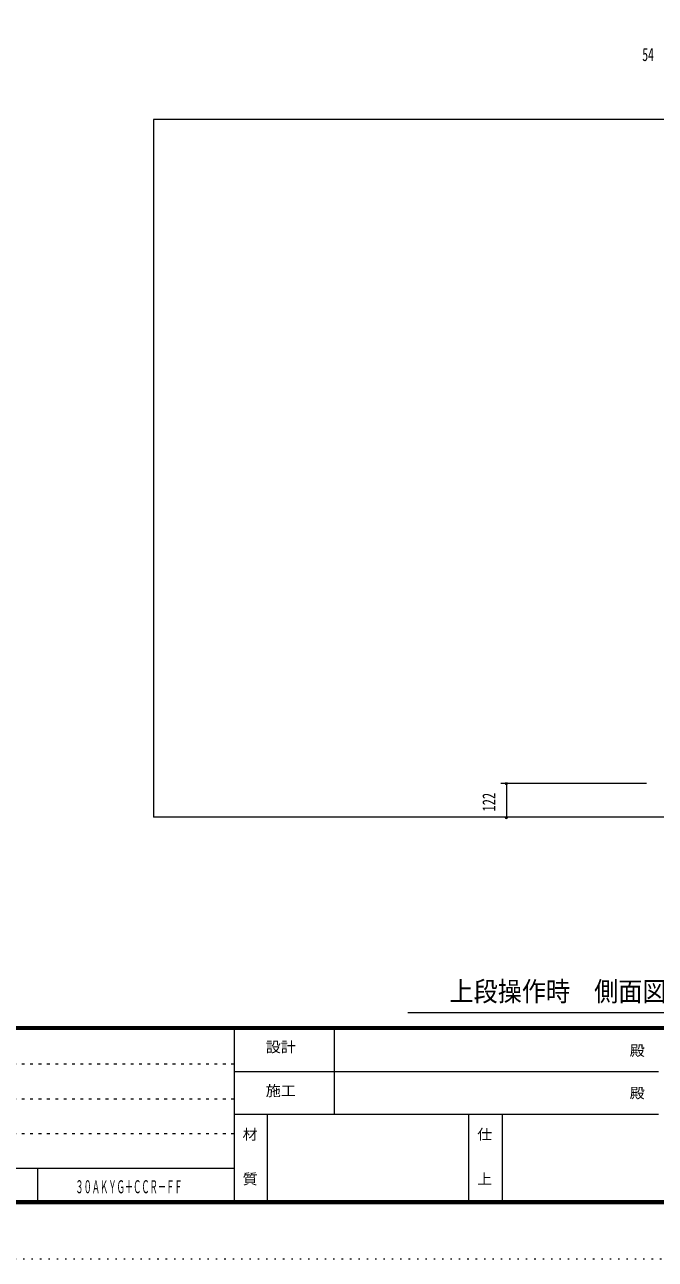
# Model space of a CAD drawing. Units: millimetres, scale not verified. Extents: x -5940 to 5940, y -7282 to 7278.
# Drawn here: x 810 to 3068, y -1122 to 3300 of the extents above; entities that cross this region are included whole.
import ezdxf
from ezdxf.enums import TextEntityAlignment as Align

# ---------------------------------------------------------------- set-up
doc = ezdxf.new("R2010")
doc.units = ezdxf.units.MM
doc.header["$LTSCALE"] = 10
doc.linetypes.add('USER1', pattern=[3, 1, -2])
doc.linetypes.add('USER6', pattern=[3, 0.5, -2.5])
for name, color, linetype, lineweight in [('0-1_0-00', 4, 'Continuous', 18), ('0-2_2ラック-03BODL', 7, 'Continuous', 18), ('0-B_2ラック-F寸法', 3, 'Continuous', 18), ('1-0_F-E_J_ADD', 7, 'USER6', 18)]:
    doc.layers.add(name, color=color, linetype=linetype, lineweight=lineweight)
doc.styles.add('ＭＳ ゴシック', font='')
doc.styles.get('ＭＳ ゴシック').set_extended_font_data('MS Gothic')

msp = doc.modelspace()

# ---------------------------------------------------------------- linework, layer by layer
at = {"layer": '0-1_0-00', "color": 5}
for p, q in [((-5730, -288.08), (5730, -288.08)), ((5730, -289.08), (-5730, -289.08)), ((-5730, -290.08), (5730, -290.08)), ((5730, -291.08), (-5730, -291.08)), ((-5730, -292.08), (5730, -292.08)), ((5730, -293.08), (-5730, -293.08)), ((-5730, -294.08), (5730, -294.08)), ((5730, -295.08), (-5730, -295.08)), ((-5730, -296.08), (5730, -296.08)), ((5730, -297.08), (-5730, -297.08)), ((-5730, -298.08), (5730, -298.08)), ((1560, -298.08), (1560, -922.08)), ((1920, -602.08), (1920, -298.08)), ((3080, -450.08), (1560, -450.08)), ((1560, -602.08), (3080, -602.08)), ((1680, -922.08), (1680, -602.08)), ((2400, -922.08), (2400, -602.08)), ((2520, -602.08), (2520, -922.08)), ((856.8, -922.08), (856.8, -797.28))]:
    msp.add_line(p, q, dxfattribs=at)
at = {"layer": '0-1_0-00', "color": 6, "linetype": 'USER1'}
for p, q in [((1560, -422.88), (-5740, -422.88)), ((-5740, -547.68), (1560, -547.68)), ((1560, -672.48), (-5740, -672.48))]:
    msp.add_line(p, q, dxfattribs=at)
at = {"layer": '0-1_0-00', "color": 5}
for points in [[(5740, 7117.92), (-5740, 7117.92), (-5740, -922.08), (5740, -922.08)], [(5739, 7116.92), (5739, -921.08), (-5739, -921.08), (-5739, 7116.92)], [(5738, 7115.92), (5738, -920.08), (-5738, -920.08), (-5738, 7115.92)], [(5737, 7114.92), (5737, -919.08), (-5737, -919.08), (-5737, 7114.92)], [(5736, 7113.92), (5736, -918.08), (-5736, -918.08), (-5736, 7113.92)], [(5735, 7112.92), (5735, -917.08), (-5735, -917.08), (-5735, 7112.92)], [(5734, 7111.92), (5734, -916.08), (-5734, -916.08), (-5734, 7111.92)], [(5733, 7110.92), (5733, -915.08), (-5733, -915.08), (-5733, 7110.92)], [(5732, 7109.92), (5732, -914.08), (-5732, -914.08), (-5732, 7109.92)], [(5731, 7108.92), (5731, -913.08), (-5731, -913.08), (-5731, 7108.92)], [(5730, 7107.92), (5730, -912.08), (-5730, -912.08), (-5730, 7107.92)]]:
    msp.add_lwpolyline(points, close=True, dxfattribs=at)
msp.add_lwpolyline([(1560, -797.28), (556.8, -797.28), (556.8, -922.08)], dxfattribs=at)
at = {"layer": '0-2_2ラック-03BODL'}
for p, q in [((1271.81, 2961.19), (1271.81, 461.19)), ((4949.79, 2961.19), (1271.81, 2961.19)), ((4949.79, 461.19), (1271.81, 461.19))]:
    msp.add_line(p, q, dxfattribs=at)
at = {"layer": '0-B_2ラック-F寸法'}
for p, q in [((2514.85, 583.17), (3037.11, 583.17)), ((2538.85, 583.17), (2530.85, 583.17)), ((2534.85, 583.17), (2534.85, 461.19)), ((2538.85, 461.19), (2530.85, 461.19)), ((4101.9, -238.81), (2181.9, -238.81))]:
    msp.add_line(p, q, dxfattribs=at)
for centre in [(2534.85, 583.17), (2534.85, 461.19)]:
    msp.add_arc(centre, 4, 180, 0, dxfattribs=at)
at = {"layer": '1-0_F-E_J_ADD', "color": 5}
msp.add_lwpolyline([(5940, 7277.92), (5940, -1122.08), (-5940, -1122.08), (-5940, 7277.92)], close=True, dxfattribs=at)

# ---------------------------------------------------------------- texts
at = {"layer": '0-1_0-00', "color": 7, "style": 'ＭＳ ゴシック'}
for s, height, width, p in [('設計', 37.51, 1.05, (1673.56, -391.77)), ('殿', 37.51, 1.05, (2976.56, -404.56)), ('施工', 37.51, 1.05, (1673.56, -548.56)), ('殿', 37.51, 1.05, (2976.56, -556.56)), ('材', 37.51, 1.05, (1590.56, -704.56)), ('仕', 37.51, 1.05, (2430.56, -704.56)), ('３０ＡＫＹＧ＋ＣＣＲ－ＦＦ', 46.89, 0.45, (991.51, -899.68)), ('質', 37.51, 1.05, (1590.56, -864.56)), ('上', 37.51, 1.05, (2430.56, -864.56))]:
    msp.add_text(s, height=height, dxfattribs=dict(at, width=width)).set_placement(p, align=Align.BOTTOM_LEFT)
at = {"layer": '0-B_2ラック-F寸法', "color": 7, "style": 'ＭＳ ゴシック'}
for s, height, width, p in [('54', 46.89, 0.65, (3021.67, 3155.99)), ('上段操作時\u3000側面図\u3000Ｓ＝１／２０', 70.33, 0.9, (2331.4, -218.81))]:
    msp.add_text(s, height=height, dxfattribs=dict(at, width=width)).set_placement(p, align=Align.BOTTOM_LEFT)
at = {"layer": '0-B_2ラック-F寸法', "color": 7, "style": 'ＭＳ ゴシック', "width": 0.7}
msp.add_text('122', height=46.89, rotation=90, dxfattribs=at).set_placement((2510.05, 481.79), align=Align.BOTTOM_LEFT)

doc.saveas('drawing.dxf')
